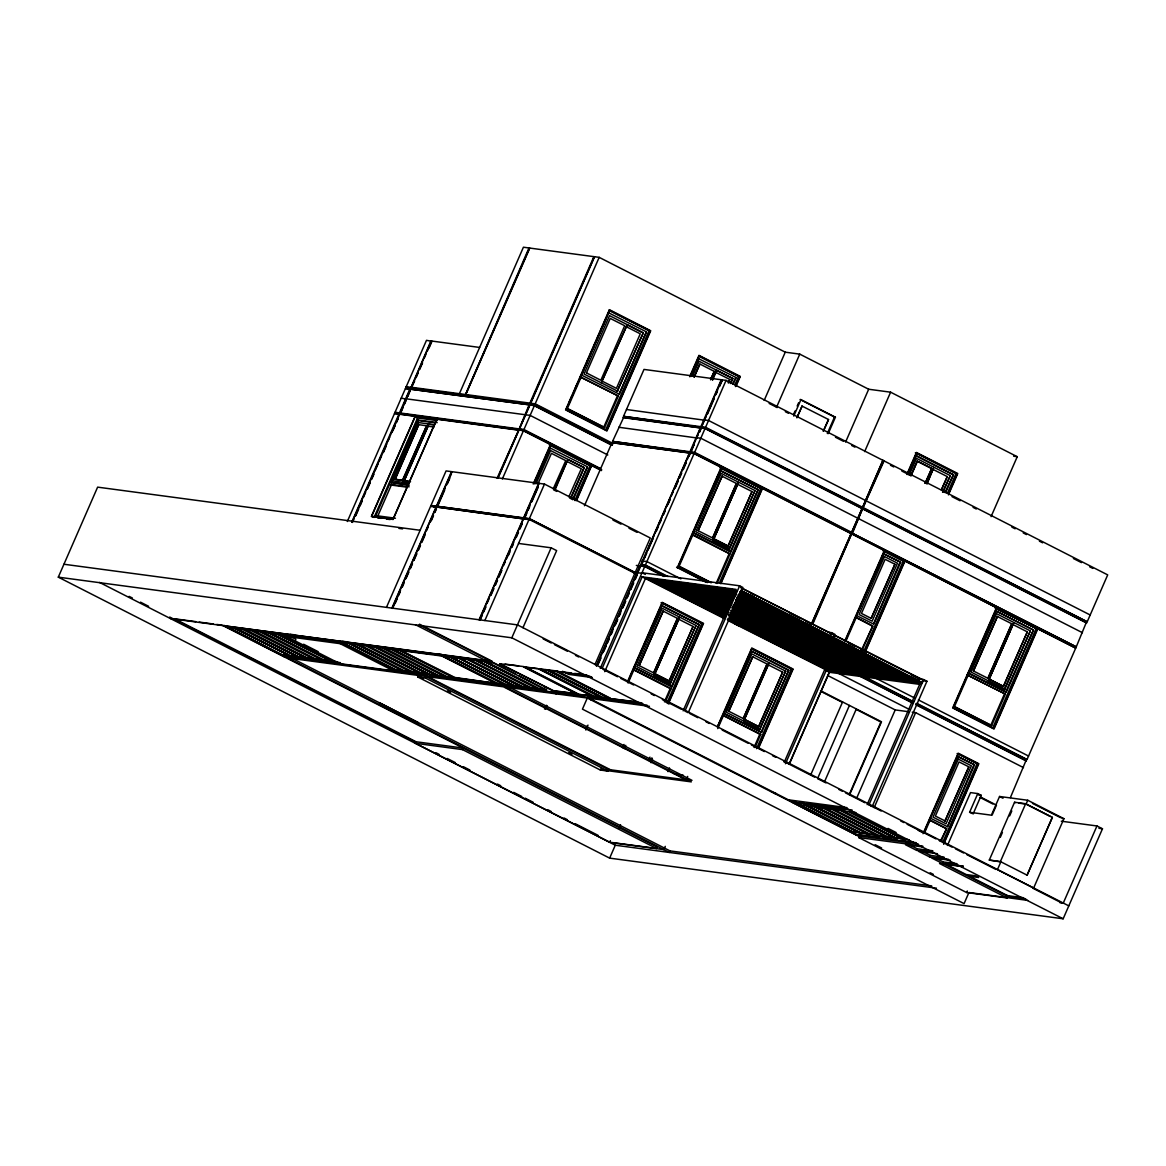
<?xml version="1.0" encoding="UTF-8"?>
<svg xmlns="http://www.w3.org/2000/svg" width="1166" height="1166" viewBox="0 0 1166 1166"><rect width="100%" height="100%" fill="white"/><g stroke="black" fill="none" stroke-linecap="round" stroke-linejoin="round"><path stroke-width="1.5" d="M529.962 404.369L465.292 395.172L529.962 404.369L594.485 256.724L530.209 404.398L534.888 405.025L612.558 444.596M601.7 469.709L523.942 430.079L519.264 428.913L523.942 429.54L600.403 468.499M530.209 404.398L534.888 404.485L612.558 444.071M701.072 427.907L623.65 417.428L612.558 441.389L694.615 452.904L851.472 532.847L862.199 508.289L705.343 428.345L700.577 427.995L689.033 456.343M862.417 507.778L882.924 460.337L862.417 507.778L705.561 427.849L701.305 427.281L721.623 379.81L726.068 380.393L1107.7 574.882L1087.208 621.799L862.869 508.012L883.537 460.716M644.696 577.651L725.208 618.505M647.64 578.409L725.092 617.878M653.747 578.861L726.185 615.604M670.319 581.076L727.584 610.11M679.37 582.286L729.216 607.515M688.406 583.496L730.761 604.935M697.457 584.705L731.738 602.02M732.248 599.426L706.494 585.915L732.714 599.12M714.029 586.921L733.793 596.846M723.08 588.13L735.804 594.456M732.117 589.34L736.781 591.541M922.291 682.708L741.168 590.55L922.291 682.708L922.845 679.865L741.634 588.072M742.115 587.766L741.095 590.914M1061.293 821.199L1096.958 825.965L1102.482 828.778L1063.159 918.779L609.643 858.132L58.3 577.155L97.623 487.14L420.139 530.282M646.984 705.124L284.096 656.589L223.785 625.384L282.668 655.394M230.781 627.395L227.705 627.395L234.964 628.372L288.585 655.219M234.964 628.372L289.634 655.758L297.053 656.356M240.706 628.722L236.188 628.532L243.446 629.494L296.893 656.735M243.446 629.494L298.102 656.895L305.521 657.478M249.174 629.859L244.656 629.655L251.914 630.631L305.361 657.872M251.914 630.631L306.571 658.032L314.004 658.615M257.642 630.995L253.124 630.791L260.382 631.768L313.829 658.994M260.382 631.768L315.039 659.169L322.472 659.752M266.125 632.118L261.592 631.928L268.85 632.89L322.297 660.131M268.85 632.89L323.521 660.291L330.94 660.874M276.05 633.444L270.075 633.065L277.333 634.027L330.765 661.268M277.333 634.027L331.989 661.428L339.248 662.405M284.519 634.581C259.683 631.418 299.735 636.753 295.508 640.119M340.457 662.565L339.947 663.716L286.501 636.476L287.186 634.945L292.549 635.659M287.127 655.015L281.152 654.636L288.41 655.598M284.096 656.589L322.18 661.268M347.322 521.508L394.487 413.566L400.361 413.682L395.041 412.298L405.433 388.511L410.724 389.08M410.942 388.57L405.987 387.243L426.479 340.326L431.974 341.332L429.088 347.934M289.634 655.758L295.61 656.152M351.768 522.091L409.878 389.109L529.743 404.864L519.016 429.423L400.025 413.507L410.228 389.153L529.743 404.864M430.924 340.924L410.388 388.905M352.132 522.149L399.807 414.003L518.797 429.919L497.663 478.337M407.051 397.489L431.289 340.982L479.634 347.439M352.467 522.441L353.91 519.118M355.368 515.78L361.926 500.782M363.384 497.445L365.57 492.446M367.028 489.122L369.928 482.447M371.386 479.124L373.572 474.125M375.029 470.787L377.944 464.126M379.402 460.789L381.588 455.789M383.031 452.452L386.675 444.129M388.132 440.792L389.59 437.454M391.776 432.455L394.691 425.794M396.149 422.456L398.32 417.457M399.778 414.134L406.351 399.093L401.221 398.16M406.264 386.587L411.409 387.535L414.294 380.932M415.737 377.624L417.894 372.668M419.337 369.36L422.223 362.757M424.395 357.802L425.838 354.493M427.281 351.185L431.609 341.274M355.732 515.824L358.647 509.163M360.105 505.825L362.291 500.826M367.377 489.166L370.292 482.505M371.75 479.168L373.936 474.168M383.395 452.51L386.31 445.835M392.869 430.837L395.055 425.838M396.498 422.515L397.956 419.177M401.075 412.064L403.188 407.225M404.602 403.99L406.001 400.769M407.969 396.28L410.753 388.948M411.409 387.535L414.659 380.976M416.102 377.667L418.259 372.712M419.702 369.418L422.588 362.801M298.102 656.895L304.078 657.289M306.571 658.032L312.546 658.426M415.111 416.335L371.327 516.553L393.088 519.468L436.886 419.235M371.677 516.188L415.125 416.743L436.521 419.614L393.088 519.045L371.677 516.188L374.097 517.413L417.53 417.982L437.148 420.605M409.149 486.82L389.561 484.196L375.846 515.605L395.434 518.229M409.251 485.187L390.406 482.272L417.603 420.022L437.192 422.646M391.441 482.797L418.638 420.562L434.656 422.704M315.039 659.169L321.014 659.548M407.342 487.228L391.324 485.085L377.595 516.494L382.944 517.208M394.939 479.182L418.769 424.657L426.596 425.809L402.459 480.188L395.245 479.343L402.766 480.348L425.867 427.47M395.245 479.343L418.769 424.657M323.521 660.291L329.482 660.685M428.899 424.293L428.039 423.856L402.532 482.243L403.392 482.68L428.899 424.293L434.218 425.007M410.257 481.558L404.238 480.756L428.053 426.217L434.073 427.018M331.989 661.428L336.508 661.632M286.501 636.476L340.151 643.661L340.822 642.116L395.318 669.896L402.736 670.479M411.219 671.616L403.786 671.033L349.29 643.253L342.032 642.277L349.13 643.632L402.576 670.873M459.419 393.7L523.417 247.221L599.178 257.351L785.257 352.176L799.759 354.129L868.685 389.24L890.605 392.184L1017.248 456.708L991.071 516.64M353.415 643.792L350.339 643.792L357.598 644.769L411.044 672.01M529.495 248.169L465.059 395.682L528.97 247.964M465.292 395.711L529.743 248.198M357.598 644.769L412.254 672.17L419.687 672.753M428.155 673.89L420.737 673.292L366.241 645.512L358.982 644.536L366.066 645.891L419.512 673.132M436.623 675.012L429.205 674.429L374.709 646.649L367.45 645.673L374.534 647.028L427.98 674.269M386.456 607.369L430.648 506.219L436.769 507.297L434.597 512.282M431.697 506.627L432.032 505.855M391.893 608.098L436.084 506.948M451.519 471.647L446.068 470.918L430.983 505.461L436.419 506.175L451.519 471.647L452.204 471.997M392.257 608.142L436.448 507.006L523.942 518.957L436.448 507.006M380.276 647.392L375.758 647.188L383.016 648.165L436.463 675.405M392.592 608.448L400.55 590.215M402.008 586.892L404.179 581.921M405.622 578.598L408.523 571.967M409.966 568.658L412.152 563.674M413.595 560.365L416.495 553.733M417.938 550.41L420.11 545.44M421.567 542.132L425.182 533.839M426.639 530.515L428.082 527.207M430.254 522.222L433.154 515.591M445.018 488.437L437.119 506.54L433.723 506.088M446.447 485.158L451.49 473.644M395.128 603.522L397.3 598.552M398.743 595.228L400.186 591.92M402.372 586.95L403.815 583.627M405.987 578.657L408.887 572.025M410.33 568.702L412.502 563.732M413.959 560.409L416.86 553.777M418.303 550.469L420.474 545.484M421.932 542.175L424.818 535.544M431.347 520.619L433.519 515.649M434.962 512.326L436.419 509.017M438.197 504.936L444.654 490.143M447.54 483.555L449.697 478.628M383.016 648.165L437.673 675.566L445.091 676.149M388.744 648.529L384.226 648.325L391.485 649.302L444.931 676.528M391.485 649.302L446.141 676.703L453.574 677.286M398.67 649.856L392.694 649.462L399.953 650.424L453.399 677.665M399.953 650.424L454.623 677.825L495.652 683.32L454.784 677.446L401.177 650.599L442.205 656.079L495.652 683.32M394.268 669.357L393.598 670.887L340.151 643.661M395.318 669.896L401.293 670.29M403.786 671.033L409.762 671.427M412.254 672.17L418.23 672.549M497.066 478.264L518.797 429.919M519.016 429.423L529.058 405.054M529.612 403.771L593.888 256.651M497.926 478.279L519.03 429.948L523.723 430.575L601.481 470.204M519.264 429.452L529.991 404.894L534.669 405.52L612.339 445.106M502.357 478.964L599.178 257.351M608.681 769.531L608.011 771.076L600.388 770.056L417.763 676.98L418.434 675.435L426.056 676.455L608.681 769.531L686.06 779.879L503.42 686.803L427.864 676.703L610.503 769.779M420.737 673.292L426.698 673.686M417.763 676.98L425.386 678L426.056 676.455M429.205 674.429L435.18 674.822M442.205 656.079L496.876 683.48L504.295 684.063M449.406 656.633L443.43 656.239L450.688 657.216L504.135 684.457M437.673 675.566L443.648 675.959M450.688 657.216L505.344 684.617L512.603 685.579L505.505 684.223L451.898 657.376L459.156 658.353L512.603 685.579M415.475 743.31L416.16 741.78L463.194 748.062L462.508 749.607L415.475 743.31L609.716 842.216L656.516 848.469L657.187 846.939L221.977 625.136L216.716 624.437M446.141 676.703L452.116 677.082M533.212 484.021L550.439 444.596M569.387 401.731L571.544 396.775M575.159 388.511L577.33 383.556M533.97 483.292L550.614 445.164L591.264 465.89L576.062 500.68M534.655 482.126L550.235 447.802L534.494 483.846M581.44 375.058L608.623 312.823L646.372 331.858L619.175 394.093L581.44 375.058L606.48 317.735M581.134 377.07L567.419 408.464L604.615 427.426L618.344 396.017L580.216 376.939L618.344 396.017M459.156 658.353L513.812 685.754L521.071 686.716L513.987 685.36L460.366 658.513L467.624 659.475L521.071 686.716M535.996 483.905L550.571 450.542L584.326 467.741L571.209 497.765M538.298 483.074L551.445 453.341L565.743 460.628L553.311 488.7M586.411 372.945L610.226 318.405L624.685 325.722L600.854 380.247L586.571 372.96M479.066 619.758L523.257 518.608M538.677 483.307L451.869 471.691L436.784 506.233L523.592 517.835L538.677 483.307L539.362 483.657M479.43 619.802L523.607 518.666L529.058 519.38L634.843 573.293L594.995 664.489M479.751 620.108L485.552 606.845M486.994 603.522L489.166 598.552M490.624 595.243L493.51 588.597M494.967 585.288L497.139 580.318M498.582 576.995L501.482 570.363M503.654 565.393L505.111 562.07M506.554 558.762L510.183 550.469M511.626 547.145L513.798 542.175M515.241 538.852L518.141 532.221M519.599 528.912L521.77 523.942M530.02 505.038L524.277 518.185L436.419 506.175M531.463 501.744L537.934 486.936M480.115 620.152L482.287 615.182M483.73 611.859L485.901 606.888M490.973 595.287L493.874 588.655M495.331 585.332L497.503 580.362M498.946 577.039L501.846 570.407M508.361 555.482L509.819 552.174M511.991 547.204L513.434 543.881M516.334 537.249L518.506 532.279M519.963 528.956L522.135 523.986M523.592 517.835L524.642 518.243L526.799 513.302M528.227 510.023L529.67 506.729M531.827 501.788L538.298 486.994M467.624 659.475L522.281 686.876L529.714 687.459M484.867 620.531L529.058 519.38M529.393 518.622L544.478 484.079L650.278 537.992L635.178 572.535L529.393 518.622L523.957 517.893L539.042 483.351L544.478 484.079M529.379 519.686L529.714 518.914L634.129 572.127L633.794 572.9M528.256 687.27L522.455 686.497L469.009 659.256L476.267 660.233L530.763 688.013L538.007 688.989L530.924 687.634L477.317 660.772L484.575 661.749L538.007 688.989M554.579 489.516L567.011 461.445L581.309 468.732L568.877 496.803M601.292 383.002L627.25 324.673L601.962 381.049L616.42 388.351L640.251 333.811L625.953 326.538M555.191 489.603L567.857 459.521L584.326 467.741M484.575 661.749L539.231 689.15L546.49 690.112L519.118 675.697M515.882 674.05L493.203 662.492L485.785 661.909L493.043 662.886L546.49 690.112M170.542 618.592L486.309 660.831L486.98 659.286M223.624 625.763L492.241 661.282M570.757 497.707L583.875 467.683M643.268 332.835L617.295 391.164L643.268 332.835L609.512 315.622L584.006 374.009L617.747 391.222M577.141 693.814L553.238 691.015L499.791 663.789L553.413 690.636L575.45 693.581M58.3 577.155L511.816 637.802L551.139 547.801L556.648 550.614L522.966 627.702M566.501 408.348L603.697 427.31L617.412 395.901M572.579 499.456L587.431 466.764L573.118 499.529M574.794 500.52L589.996 465.715L591.264 465.89M650.205 330.969L648.937 330.809L605.504 430.239L606.772 430.4L650.205 330.969L609.556 310.258L566.122 409.689L606.772 430.4M576.718 500.17L591.774 465.263M496.876 683.48L502.852 683.874M584.443 505.767L612.004 442.657L690.476 453.006M699.556 432.251L701.64 427.456L623.504 416.335L643.996 369.418L721.258 379.752L722.308 380.16L719.509 386.573M499.791 663.789L523.694 666.573L578.19 694.353L592.634 695.883M537.409 668.41L524.744 667.112L539.027 669.036L592.474 696.262M539.027 669.036L593.683 696.423L601.117 697.02M546.213 669.59L540.237 669.197L547.495 670.159L600.942 697.399M539.231 689.15L546.65 689.733M547.495 670.159L599.499 696.189M548.88 669.94L602.326 697.181L609.41 698.536L602.152 697.56L548.705 670.319L554.681 670.712M548.705 670.319L556.138 670.916L610.386 698.667L641.97 702.894M571.151 672.913L556.94 671.427L586.775 675.42M544.478 708.957L545.921 705.678M689.645 376.705L698.973 355.339L740.323 376.414L736.023 386.267M545.076 708.607L546.519 705.284M690.461 375.802L699.163 355.921L739.798 376.633L735.455 386.573M691.059 374.854L698.769 358.56L690.899 376.574M545.63 709.074L547.073 705.78M692.546 376.297L699.104 361.285L732.86 378.484L730.674 383.497M699.819 364.069L694.047 377.288L699.979 364.084L714.277 371.371L710.662 379.635M710.502 379.62L714.277 371.371M713.228 377.128L714.671 373.82M712.659 378.804L714.831 373.849M712.47 380.335L716.842 370.322L715.385 372.173L729.843 379.475L728.4 382.783M578.19 694.353L590.856 695.636M596.278 665.83L639.915 565.933L641.14 565.947L643.166 561.327L642.466 560.977L646.911 561.575L680.871 578.875M721.258 379.752L640.425 565.729M596.642 665.888L640.28 565.991L645.06 566.341L664.503 576.252M633.459 572.01L637.744 572.841L689.631 453.049L694.397 453.399L851.253 533.343L811.186 625.049M597.692 664.518L600.607 657.857M602.793 652.858L609.337 637.846M610.795 634.508L612.981 629.509M614.438 626.186L617.353 619.51M618.811 616.173L620.997 611.173M622.455 607.85L625.37 601.175M626.827 597.837L629.013 592.838M630.456 589.515L633.371 582.84M634.829 579.502L637.015 574.503M643.53 559.607L644.987 556.284M647.159 551.285L653.718 536.287M655.175 532.949L661.72 517.952M663.177 514.614L665.363 509.615M666.821 506.292L669.736 499.616M671.193 496.293L673.38 491.294M674.837 487.956L677.737 481.296M679.195 477.958L681.381 472.959M682.839 469.621L685.754 462.96M687.211 459.623L693.872 444.392M697.938 435.064L696.685 437.935L618.738 427.252M699.192 432.207L705.838 416.991M707.237 413.784L714.248 397.752M715.647 394.545L717.746 389.735M719.145 386.529L722.308 380.16M598.056 664.562L600.971 657.901M603.886 651.226L606.072 646.226M607.515 642.903L608.973 639.566M611.159 634.566L612.616 631.229M615.531 624.568L617.718 619.569M619.175 616.231L620.633 612.893M622.819 607.894L625.734 601.233M627.191 597.896L629.363 592.896M630.821 589.559L633.736 582.883M635.193 579.56L637.379 574.561M644.623 557.989L646.795 552.99M648.252 549.667L653.354 537.992M656.269 531.332L658.455 526.332M659.898 522.995L661.355 519.672M663.541 514.672L664.999 511.335M667.914 504.674L670.1 499.675M675.187 488L678.102 481.339M679.559 478.002L681.746 473.002M683.203 469.679L686.118 463.004M691.409 450.892L694.222 444.435M707.602 413.828L713.898 399.399M716.011 394.589L717.411 391.382M587.285 698.07L582.446 709.147L964.078 903.621L968.931 892.515L1027.785 900.385M600.257 668.351L726.068 380.393M602.181 668.322L642.145 576.835L736.169 589.413L683.116 710.837M728.24 382.754L729.843 379.475M593.683 696.423L599.659 696.816M730.222 383.425L732.86 378.484M604.731 671.66L645.425 578.511L672.753 582.169M732.554 383.993L735.965 377.507L733.108 384.066M734.915 384.751L738.53 376.458L739.798 376.633M585.711 729.318L587.168 725.995M585.842 730.033L587.985 725.106M610.386 698.667L636.884 701.801M627.716 681.192L662.171 602.341L703.535 623.416L668.351 703.914M677.329 567.638L721.113 467.42M627.6 682.46L662.361 602.909L703.011 623.621L668.249 703.171M706.29 582.402L676.586 567.259L677.854 567.434L721.302 468.003L761.952 488.714L720.675 583.175M646.401 639.872L661.428 605.475L699.163 624.51L671.98 686.745L634.231 667.71L644.958 643.151M698.9 519.701L720.369 470.554L758.104 489.589L730.922 551.839L693.172 532.804L697.457 522.98M628.153 682.941L633.94 669.721L671.135 688.669L665.349 701.903M634.231 667.71L661.967 605.548M717.075 583.51L730.076 553.763L692.881 534.8L679.151 566.21L711.508 582.694M693.172 532.804L720.909 470.627M639.201 665.597L663.192 611.086L639.201 665.597L653.645 672.899L677.475 618.374L663.031 611.057M698.143 530.69L722.133 476.165L698.143 530.69L712.601 537.992L736.416 483.453L721.973 476.151M600.388 770.056L601.073 768.511M764.167 400.448L785.257 352.176M656.924 668.745L670.654 637.336M672.097 634.042L678.743 619.19M714.423 537.132L736.81 485.901M622.586 747.756L624.029 744.462M654.082 675.653L679.589 617.251L654.082 675.653L670.1 683.815L696.058 625.486L662.303 608.273L636.796 666.66L670.552 683.874M729.493 548.953L695.738 531.754L721.244 473.367L755 490.565L729.493 548.953L713.024 540.732L736.97 485.93M624.335 748.659L625.778 745.351M776.483 407.386L799.759 354.129M669.051 680.988L693.041 626.463L669.211 681.002L654.767 673.7L669.211 681.002M727.992 546.067L751.983 491.556L728.152 546.096L713.709 538.779L728.152 546.096M670.1 683.815L696.058 625.486M729.042 548.894L755 490.565M664.431 701.772L670.217 688.552L671.135 688.669M716.157 583.394L729.158 553.646L730.076 553.763M671.427 686.672L699.163 624.51M730.368 551.766L758.104 489.589M666.981 702.996L701.728 623.46L703.011 623.621M719.407 583L760.669 488.539L761.952 488.714M793.58 414.309L795.023 411.015M797.165 406.089L798.608 402.795M793.755 416.073L800.94 399.632L835.41 417.195L828.224 433.635M720.836 583.787L762.477 488.496M609.716 842.216L610.386 840.671M796.844 417.647L802.091 406.045L797.019 417.661M619.131 828.035L620.56 824.756M648.544 760.465L649.987 757.142M650.468 761.165L651.925 757.827M650.847 762.491L652.29 759.183M651.124 762.637L652.566 759.328M609.643 858.132L615.284 845.219L936.444 888.171M739.638 585.798L684.908 711.071L688.202 712.747L742.931 587.475L739.638 585.798L642.029 572.754L645.323 574.415M667.856 771.455L669.313 768.146M668.147 771.601L669.59 768.292M823.269 431.114L828.53 419.512L823.444 431.129M827.321 433.519L834.506 417.064L835.41 417.195M686.22 779.748L687.678 776.41M717.323 726.855L751.764 647.99L793.128 669.065L758.672 747.931M665.261 846.356L663.833 849.635L612.675 842.785M717.556 726.826L721.885 716.901M717.921 726.462L751.953 648.573L792.603 669.284L758.57 747.173M717.746 728.604L723.532 715.37L760.728 734.332L754.956 747.552M724.363 713.446L751.56 651.211L788.755 670.159L761.573 732.408L723.824 713.373L761.573 732.408M845.598 442.06L868.685 389.24M728.794 711.26L752.784 656.735L728.794 711.26L743.252 718.562L767.068 664.022L752.624 656.72M931.707 885.898L670.013 850.903L669.342 852.448L287.711 657.959L416.626 675.201L423.098 678.495M864.647 451.606L890.605 392.184M758.643 726.637L782.634 672.126L758.643 726.637L744.36 719.364L768.19 664.824L782.634 672.126M759.693 729.464L785.651 671.135L759.693 729.464L743.675 721.302L769.181 662.915M754.023 747.435L759.809 734.216L760.728 734.332M761.019 732.335L788.755 670.159M756.574 748.659L791.32 669.109L792.603 669.284M811.026 624.903L851.253 533.343M851.472 532.847L862.199 508.289M812.367 623.621L851.705 533.576L1075.708 648.121L1027.027 759.532L916.141 703.55M851.923 533.066L862.651 508.522L1086.289 622.484L1076.262 646.853L851.923 533.066L1076.262 646.853M812.891 623.825L851.705 533.576M852.623 532.877L862.651 508.522M862.869 508.012L884.061 460.92M730.98 611.173L763.234 627.614L829.944 636.534L831.62 632.672L834.914 634.348L833.224 638.21L766.528 629.29M907.075 473.819L916.418 452.452L957.767 473.527L948.439 494.88M907.177 474.577L916.593 453.035L957.242 473.746L948.556 493.626M907.789 473.615L916.199 455.658L953.409 474.62L945.539 492.635M908.329 473.688L916.199 455.658M909.247 475.087L916.534 458.398L950.29 475.597L943.003 492.285M784.281 762.127L824.61 669.823M911.491 474.402L917.263 461.182L931.707 468.484L925.221 483.365M910.923 476.078L917.423 461.197M785.461 763.759L826.155 670.625L853.483 674.269L732.044 612.383M789.018 764.284L829.07 672.607M789.484 763.774L829.449 672.301L919.916 684.398M844.811 640.936L884.28 550.571M845.365 640.644L884.469 551.154L904.437 561.327L865.332 650.817M858.642 610.678L882.822 555.337M845.787 641.417L856.208 617.557L872.736 625.982L862.315 649.826M884.076 553.777L856.5 615.561L873.582 624.058L900.604 562.201L883.522 553.704L900.604 562.201M925.061 483.336L931.707 468.484M927.772 480.844L932.829 469.286L947.273 476.588L941.501 489.807M927.203 482.52L932.989 469.3M926.985 484.123L933.82 467.377M871.264 618.374L894.92 564.227L885.125 559.301L861.485 613.447L871.104 618.344L894.92 564.227M916.257 842.712L855.742 834.623L791.656 801.96L846.939 808.942M861.616 649.739L872.736 625.982M900.05 562.129L873.582 624.058M864.064 650.643L903.169 561.152L904.437 561.327M810.734 774.865L842.581 701.947M865.478 651.473L904.962 561.108M860.085 832.786L852.652 832.203L799.38 804.584M941.341 489.793L947.273 476.588M817.585 778.538L849.416 705.43M942.551 492.227L950.29 475.597M799.206 804.963L806.639 805.546L861.12 833.34L868.553 833.923M944.985 492.562L953.409 474.62M947.288 493.466L955.974 473.571L957.242 473.746M824.464 781.861L856.325 708.957M867.096 833.719L861.295 832.947L807.849 805.706L815.107 806.683L869.603 834.462L877.021 835.06M875.579 834.856L869.763 834.084L816.317 806.843L823.575 807.819L878.071 835.599L885.49 836.182M893.972 837.319L886.539 836.736L832.043 808.956L824.799 807.98L831.883 809.335L885.329 836.576M892.515 837.13L886.714 836.343L833.267 809.117L840.526 810.078L895.007 837.873L902.44 838.456M844.636 810.632L841.56 810.632L848.819 811.594L902.265 838.835M849.256 794.498L880.913 722.016L856.135 709.38M849.577 794.848L881.496 721.783L820.558 690.724M848.819 811.594L903.49 838.995L909.291 839.782M853.104 811.769L850.043 811.769L855.844 812.542M856.616 798.273L895.211 709.919L908.839 711.741M852.652 832.203L857.185 832.393M867.14 804.613L920.178 683.189L855.276 674.516L764.211 628.197M855.742 834.623L879.047 837.319M868.932 804.861L923.661 679.574L926.941 681.25L872.212 806.537L870.025 805.415M1025.745 898.811L1007.759 896.406L1007.074 897.951L966.629 892.544L858.686 837.523L859.357 835.993L918.094 843.849M874.136 807.659L915.645 712.659L1023.5 767.622M878.071 835.599L882.589 835.803M895.007 837.873L900.983 838.252M996.449 607.734L952.666 707.951L994.015 729.027L1037.798 628.809M996.624 608.302L953.19 707.747L993.826 728.459L1037.274 629.028L995.356 608.142L1037.274 629.028M968.494 673.117L996.245 610.94L1033.44 629.902L1006.243 692.152L968.494 673.117L1006.243 692.152M968.203 675.114L954.488 706.523L991.683 725.485L1005.398 694.076L967.284 674.997L1005.398 694.076M969.048 673.19L996.245 610.94M973.464 670.989L997.455 616.479L973.464 670.989L987.923 678.306L1011.753 623.766L997.294 616.464M903.49 838.995L906.55 839.01M1009.975 631.17L989.03 679.093L1003.489 686.41L1027.304 631.87L1013.021 624.582M1004.815 689.266L971.059 672.068L996.58 613.68L1030.321 630.879L1004.815 689.266L988.345 681.046L1012.292 626.229M923.006 833.69L958.175 753.178L978.857 763.715L943.688 844.228M923.603 833.311L958.365 753.761L978.332 763.934L943.586 843.484M922.743 846.91L905.486 844.723L916.607 850.349L917.278 848.804L932.8 850.772M924.551 832.888L930.104 820.164L946.632 828.589L941.079 841.313M957.971 756.399L930.41 818.168L947.477 826.665L974.499 764.809L957.432 756.326L974.499 764.809M945.174 820.981L935.38 816.054L959.035 761.908L968.815 766.834L945.014 820.966L968.815 766.834M1003.328 686.38L1027.304 631.87M937.435 853.701L918.458 851.297L929.579 856.923L930.249 855.392L944.052 857.127M1004.363 689.208L1030.321 630.879M955.173 707.223L990.765 725.354L1004.48 693.945M940.364 841.225L946.632 828.589M973.945 764.736L947.477 826.665M1005.704 692.079L1033.44 629.902M943.032 841.648L977.064 763.759L978.332 763.934M992.558 728.284L1036.006 628.853M947.433 845.467L970.535 792.603L977.778 793.58L981.233 795.329L973.071 814.028M950.421 860.275L931.445 857.87L942.551 863.496L943.236 861.966L957.038 863.7M971.919 813.445L969.616 812.265L977.778 793.58M1052.359 817.337L1027.1 875.156L1052.359 817.337L1025.657 803.738L1014.551 802.252L989.293 860.071L1000.807 861.936L997.44 869.647L1033.615 888.084L1063.931 818.692L1027.742 800.255L999.553 796.48L991.392 815.18L969.616 812.265M992.135 815.049L996.464 805.138L980.562 797.034M966.629 892.544L967.299 890.999M1010.397 797.588L1026.342 759.707M1000.268 837.377L1002.425 832.422M1009.639 815.908L1011.811 810.953M989.293 860.071L1000.399 861.557L1025.657 803.738M1027.742 800.255L1026.065 804.117L1050.304 816.462M1096.958 825.965L1063.29 903.052L1059.69 902.571M529.991 404.894L534.334 405.753L612.004 445.339M519.03 429.948L523.388 430.808L601.437 470.583M646.605 577.899L724.071 617.382M655.656 579.108L726.068 614.978M657.158 579.313L726.549 614.671M663.192 580.114L727.73 613.01M664.693 580.318L727.628 612.398M672.228 581.324L727.759 609.526M681.279 582.534L729.683 607.209M682.78 582.738L729.581 606.582M690.316 583.743L730.659 604.309M691.832 583.947L730.557 603.682M699.367 584.953L731.636 601.408M704.92 586.075L731.213 598.916M708.403 586.163L732.612 598.508M715.939 587.168L734.726 596.73M717.454 587.373L734.624 596.103M724.99 588.378L735.702 593.829M825.834 669.809L728.546 620.764M828.851 670.202L728.327 619.525M830.352 670.406L741.124 625.486M831.854 670.61L741.605 625.18M833.369 670.814L743.106 625.384M834.871 671.018L729.508 617.863M836.386 671.222L729.406 617.251M837.888 671.412L729.304 616.625M839.403 671.616L750.175 626.696M840.905 671.82L750.642 626.39M842.406 672.024L752.157 626.594M843.922 672.228L730.484 614.963M845.423 672.432L730.382 614.351M848.44 672.826L759.212 627.906M849.941 673.03L759.693 627.6M851.457 673.234L731.578 612.689M855.975 673.831L766.747 628.911M857.476 674.035L768.263 629.115M858.992 674.24L768.729 628.809M860.493 674.444L732.54 609.789M862.009 674.648L732.437 609.162M863.51 674.837L732.335 608.535M865.026 675.041L732.233 607.923M868.029 675.449L778.815 630.529M869.545 675.653L733.516 606.874M871.046 675.857L733.414 606.262M872.562 676.047L733.312 605.635M874.063 676.251L784.835 631.331M875.564 676.455L785.316 631.025M877.08 676.659L786.817 631.229M878.581 676.863L734.493 603.973M881.598 677.257L734.857 603.055M883.099 677.461L793.886 632.54M884.615 677.665L794.352 632.234M887.632 678.073L737.087 601.904M889.133 678.277L735.95 600.767M890.649 678.466L735.833 600.155M892.15 678.67L802.922 633.75M893.652 678.874L803.403 633.444M895.167 679.078L737.131 599.105M896.669 679.282L737.029 598.493M898.184 679.486L736.912 597.866M899.686 679.676L736.81 597.24M901.187 679.88L811.973 634.96M902.703 680.084L812.44 634.654M904.204 680.288L738.107 596.205M905.72 680.492L739.04 596.088M907.221 680.696L737.889 594.966M908.722 680.886L738.821 594.849M910.238 681.09L819.975 635.659M911.739 681.294L821.491 635.864M913.255 681.498L740.119 593.815M914.756 681.702L740.016 593.188M916.272 681.906L739.9 592.576M917.773 682.095L828.545 637.175M919.274 682.299L829.026 636.869M922.845 679.865L903.009 670.304M920.79 682.504L830.527 637.073M909.611 843.616L906.157 843.178L917.278 848.804M920.863 849.97L926.037 850.626M916.607 850.349L933.849 852.535M937.289 856.981L940.743 857.418M929.579 856.923L948.556 859.327M942.551 863.496L963.262 866.119M646.372 331.858L619.175 394.093M800.94 399.632L800.051 399.515L834.506 417.064M1013.662 456.227L1017.248 456.708M626.492 409.514L704.439 420.197M704.104 419.891L708.549 420.489L1090.181 614.978M405.987 387.243L411.117 388.191M410.796 387.884L464.695 395.099M623.504 416.335L700.766 426.669M701.13 426.712L705.576 427.31L862.432 507.254M465.059 395.682L411.306 388.628M405.433 388.511L410.563 389.459M622.95 417.603L700.212 427.937M700.577 427.995L705.022 428.578L861.878 508.522M406.03 398.801L530.122 415.387L607.792 454.973M603.697 427.31L604.615 427.426M395.041 412.298L399.486 412.895M399.851 412.939L518.666 428.84M612.558 441.389L689.82 451.723M690.185 451.767L694.63 452.364L851.486 532.308M394.487 413.566L398.932 414.163M399.282 414.207L518.112 430.108M612.004 442.657L689.266 452.991M689.631 453.049L694.076 453.632L850.932 533.576M434.787 424.759L418.696 422.602L393.19 480.99L409.281 483.147M550.614 445.164L549.346 445.004L589.996 465.715M736.416 483.453L712.601 537.992M404.529 480.902L410.549 481.718M403.392 482.68L408.45 483.351M390.406 482.272L408.217 484.648M884.469 551.154L883.187 550.979L903.169 561.152M692.881 534.8L691.948 534.684L729.158 553.646M713.024 540.732L738.53 482.345L737.524 484.254L751.983 491.556M524.642 518.243L528.023 518.695M433.388 506.846L436.769 507.297M527.688 519.468L523.607 518.666M386.5 517.689L391.834 518.404M377.667 517.893L381.224 518.36M386.573 519.074L390.144 519.555M518.549 543.443L551.139 547.801M398.947 528.402L402.547 528.883M643.166 561.327L642.102 560.919M640.95 564.446L645.396 565.044L668.045 576.572M636.33 565.452L639.915 565.933M640.28 565.991L644.725 566.574L664.124 576.47M1013.866 622.659L988.345 681.046M641.868 573.133L637.744 572.841M1011.753 623.766L987.923 678.306M674.546 582.417L735.848 590.608M856.208 617.557L872.037 625.894M662.361 602.909L661.093 602.735L701.728 623.46M828.02 632.191L831.62 632.672M761.442 627.366L734.842 623.81L738.136 625.486L764.736 629.042M677.475 618.374L653.645 672.899M751.56 651.211L788.216 670.086M63.941 564.242L517.456 624.889L1068.799 905.865M918.254 678.86L923.661 679.574M923.399 680.784L926.941 681.25M767.068 664.022L743.252 718.562M912.235 712.193L915.645 712.659M990.765 725.354L991.683 725.485M195.684 621.624L174.667 618.811L416.16 741.78M199.197 622.09L213.218 623.97M290.451 634.289L294.051 634.77M342.702 641.285L346.302 641.766M438.197 654.053L441.797 654.534M485.041 660.32L490.449 661.049M296.12 636.14L301.484 636.855M305.055 637.336L340.822 642.116M401.337 650.205L413.828 651.881M417.399 652.348L431.668 654.257M435.239 654.738L440.588 655.452M452.073 656.997L459.317 657.959M460.541 658.12L466.342 658.907M470.466 659.446L476.267 660.233M478.935 660.583L484.735 661.355M505.053 664.081L518.608 665.888M574.663 673.394L586.935 675.027M287.011 635.324L340.661 642.495L394.093 669.736L390.523 669.255M592.27 677.548L568.687 674.385L562.551 671.266M508.026 668.278L508.886 668.395M546.781 687.721L544.58 686.92M325.795 661.749L331.202 662.477M334.817 662.958L426.902 675.274M430.502 675.755L435.924 676.484M439.538 676.965L479.255 682.27M482.87 682.766L488.277 683.48M491.892 683.961L522.587 688.071M526.187 688.552L531.609 689.281M535.223 689.762L540.63 690.491M544.245 690.972L574.94 695.082M578.555 695.563L583.962 696.277M587.577 696.758L627.293 702.078M630.908 702.559L636.33 703.287M639.93 703.768L643.545 704.249M649.433 706.334L505.242 687.051L691.321 781.876L602.705 770.026M590.594 699.702L592.386 699.935L589.092 698.259M379.241 702.617L418.434 722.687M978.507 794.964L981.233 795.329M1018.967 803.155L1024.287 803.87M1062.109 818.459L1063.931 818.692M1098.911 828.297L1102.482 828.778M674.356 774.078L683.393 775.288M683.13 779.15L691.992 780.331L509.148 687.153M771.324 791.801L776.396 793.711L774.603 793.478M788.376 799.818L847.055 807.659M791.656 801.96L852.113 810.035M803.738 805.167L806.639 805.546M812.206 806.289L815.107 806.683M820.675 807.426L823.575 807.819M837.625 809.7L840.526 810.078M882.604 837.8L896.843 839.709M900.4 840.176L905.749 840.89M909.305 841.371L912.861 841.852M858.686 837.523L922.758 846.093M945.582 862.709L950.99 863.423M963.16 866.353L945.48 863.991L966.148 874.529L975.228 875.739L978.668 877.488L969.602 876.278L1007.497 895.59M962.897 866.659L939.548 863.525L1007.074 897.951M1005.69 895.357L1023.69 897.762M920.732 850.553L930.249 855.392M935.292 857.943L943.236 861.966M915.325 452.86L955.974 473.571M915.66 455.585L952.855 474.547M917.263 461.182L931.547 468.47M801.917 406.03L828.53 419.512M609.862 310.885L648.937 330.809M699.454 356.548L738.53 376.458M698.215 358.487L735.965 377.507M626.798 324.6L642.816 332.762M716.39 370.263L732.408 378.425M769.137 403.436L777.226 407.561M785.316 411.685L788.551 413.332M835.483 437.25L843.586 441.375M851.676 445.499L854.911 447.146M890.518 465.292L893.754 466.939M901.843 471.064L909.932 475.189M952.01 496.643L960.099 500.768M973.056 507.356L976.292 509.003M1011.899 527.149L1015.134 528.796M1023.223 532.92L1026.459 534.582M1039.402 541.17L1042.637 542.817M1073.39 558.499L1081.48 562.624M1089.569 566.734L1092.804 568.396M863.569 507.822L1087.208 621.799M863.015 509.105L1086.654 623.067M1082.442 632.701L700.81 438.227L696.364 437.629L697.049 437.979M852.069 534.159L1075.708 648.121M720.034 467.828L760.669 488.539M720.369 470.554L757.565 489.516M995.691 610.867L1032.887 629.829M612.85 443.415L535.179 403.83L411.073 387.229L411.758 387.578M549.682 447.729L587.431 466.764M989.191 679.122L1003.489 686.41M693.712 532.877L730.922 551.839M415.125 416.743L417.53 417.982M417.603 420.022L418.638 420.562M553.515 489.778L556.736 491.411M569.576 497.955L572.798 499.602M612.952 520.065L620.982 524.146M628.999 528.242L637.03 532.337M740.599 587.562L901.974 669.794M751.429 593.625L754.65 595.272M790.154 613.36L800.415 618.607M806.289 621.595L809.525 623.242M848.833 643.282L855.276 646.576M861.164 649.549L866.571 652.333M911.185 675.041L919.245 679.151M829.944 636.534L833.224 638.21M741.197 591.526L828.341 635.936M740.264 591.643L826.825 635.732M739.798 591.949L825.324 635.528M731.009 589.194L735.848 591.658M730.543 589.5L735.965 592.284M739.186 593.931L819.29 634.727M729.027 589.296L735.484 592.59M738.719 594.237L817.789 634.523M727.526 589.092L735.6 593.202M721.973 587.985L735.921 595.068M679.851 566.909L710.575 582.577M721.492 588.291L734.405 594.864M737.641 596.511L810.253 633.517M719.99 588.087L734.507 595.491M737.743 597.138L808.738 633.313M677.854 567.434L707.558 582.563M712.922 586.775L733.327 597.152M712.455 587.081L733.429 597.764M737.233 599.732L801.202 632.307M710.939 586.877L733.531 598.391M735.731 599.528L799.701 632.103M736.052 601.394L794.148 630.995M797.369 632.642L886.116 677.869L795.868 632.438M703.885 585.565L732.35 600.053M735.571 601.7L793.667 631.302M703.404 585.871L732.452 600.679M735.688 602.312L792.166 631.097M701.903 585.667L731.534 600.781M734.755 602.428L790.65 630.893M734.391 603.361L879.616 677.373M696.35 584.56L731.854 602.647M694.834 584.355L731.374 602.953M734.609 604.6L784.631 630.092M694.368 584.662L730.441 603.07M733.676 604.717L783.115 629.888M733.195 605.023L781.614 629.684M876.22 678.423L915.106 698.245M918.356 699.891L1028.543 756.049M687.299 583.35L730.295 605.241M686.832 583.656L728.779 605.037M733.633 607.501L775.579 628.882M687.415 583.962L729.362 605.343M732.598 606.99L774.545 628.372M777.78 630.019L866.527 675.245L776.264 629.815M685.317 583.452L729.479 605.97M732.117 607.297L774.078 628.678M861.732 675.289L913.59 701.713M916.84 703.36L1027.027 759.532M678.262 582.14L728.284 607.632M666.413 576.281L645.396 565.568L641.475 565.175M861.047 675.478L912.905 701.903M677.781 582.446L728.386 608.244M732.656 610.401L766.543 627.672M676.28 582.242L727.919 608.55M731.14 610.197L765.027 627.468M859.036 675.391L912.526 702.661M915.776 704.308L1026.007 760.48M674.779 582.038L726.403 608.361M731.257 610.824L763.526 627.264M858.176 675.362L913.167 703.375M916.403 705.022L1026.357 761.063M669.211 580.93L727.307 610.532M668.745 581.236L727.409 611.159M730.062 612.485L757.492 626.463M667.244 581.032L726.943 611.465M730.164 613.097L755.991 626.259M667.812 581.353L727.526 611.771M730.747 613.418L754.956 625.748M759.795 628.226L846.939 672.622L730.28 613.724M661.676 579.925L727.263 613.316M660.175 579.721L749.957 625.457M659.694 580.027L726.447 614.059M729.085 615.386L748.455 625.253M729.202 616.012L746.94 625.049M652.639 578.715L726.287 616.231M836.955 672.549L909.218 709.38M651.124 578.511L725.354 616.333M729.625 618.49L740.92 624.247M650.657 578.817L725.471 616.96M728.109 618.286L739.404 624.043M649.156 578.613L724.99 617.266M728.225 618.913L737.903 623.839M728.91 619.846L736.97 623.956M740.206 625.603L827.335 670.013L727.395 619.642M642.145 576.835L723.692 618.301M826.155 670.625L829.449 672.301M827.773 675.551L895.211 709.919M752.245 649.2L791.32 669.109M957.097 753.586L977.064 763.759M661.428 605.475L698.623 624.437M785.651 671.135L751.895 653.937L726.389 712.324L760.145 729.522M820.718 691.321L842.391 702.384M678.583 619.161L693.041 626.463M1032.493 803.359L1060.55 817.658M1014.551 802.252L1015.426 802.689M389.561 484.196L391.324 485.085M999.553 796.48L1002.993 798.244M980.11 797.486L992.878 804.001M744.52 719.378L758.804 726.666M634.77 667.783L671.98 686.745M929.404 820.077L945.932 828.501M633.007 669.59L670.217 688.552M722.599 715.254L759.809 734.216M1000.399 861.557L1027.1 875.156M543.152 638.895L551.226 643.005M554.462 644.652L567.376 651.24M575.465 655.35L578.686 656.997M602.924 669.328L617.47 676.732M620.91 678.495L633.663 684.981M651.182 693.901L654.374 695.534M662.346 699.585L681.454 709.322M689.776 713.548L697.88 717.688M705.998 721.812L709.234 723.459M722.206 730.076L748.164 743.281M751.4 744.943L764.371 751.545M772.49 755.67L775.725 757.317M783.843 761.456L814.655 777.139M817.891 778.801L826.009 782.925M838.981 789.528L842.216 791.175M845.467 792.836L864.924 802.747M868.174 804.394L881.146 810.997M900.677 820.951L903.883 822.584M907.09 824.216L935.963 838.908M939.184 840.555L952.01 847.084M955.464 848.833L963.553 852.958M966.789 854.605L995.91 869.442M1032.945 888.288L1061.92 903.052M666.311 702.078L669.546 703.725M918.152 830.309L921.359 831.956M588.524 675.653L591.76 677.3M888.069 828.414L896.158 832.539M511.816 637.802L1063.159 918.779M850.203 811.376L903.65 838.616M841.735 810.239L895.182 837.48M840.351 810.472L893.797 837.698M943.411 863.612L1007.759 896.406M557.115 671.048L610.561 698.274M824.799 807.98L878.246 835.22M555.963 671.295L609.41 698.536M823.415 808.198L876.861 835.439M814.932 807.076L868.378 834.302M540.412 668.803L593.858 696.044M806.464 805.939L859.91 833.18M800.998 805.4L852.827 831.81M589.107 698.259L855.917 834.229M587.3 698.026L860.595 837.29M875.141 844.709L881.613 848.003M930.118 872.736L933.354 874.383M524.919 666.733L578.365 693.974M523.534 666.952L576.981 694.193M555.453 692.138L559.797 694.338M419.469 624.189L490.624 660.466M499.471 664.97L505.257 667.914M553.282 692.385L556.167 693.857M419.206 624.743L492.081 661.676M415.315 624.641L486.309 660.831M485.945 661.53L539.392 688.756M476.092 660.612L529.539 687.853M443.59 655.86L497.037 683.101M392.869 649.068L446.316 676.309M384.401 647.946L437.848 675.172M375.918 646.809L429.365 674.05M367.45 645.673L420.897 672.913M425.386 678L608.011 771.076M358.982 644.536L412.429 671.776M447.365 690.87L450.601 692.517M568.716 752.711L571.952 754.358M350.514 643.413L403.961 670.639M342.032 642.277L395.478 669.517M303.612 644.244L318.187 651.663M278.703 633.808L332.15 661.049M270.235 632.672L323.682 659.912M261.767 631.535L315.214 658.775M253.299 630.412L306.745 657.639M244.831 629.276L298.263 656.516M236.348 628.139L289.795 655.379M291.529 658.018L670.013 850.903M227.88 627.002L281.327 654.243M462.508 749.607L656.516 848.469M129.149 596.38L132.399 598.027M140.503 602.166L148.621 606.305M169.711 617.047L416.349 742.742M435.822 752.668L439.057 754.315M447.176 758.454L455.279 762.579M463.398 766.718L469.883 770.026M497.474 784.077L500.724 785.738M513.696 792.355L521.814 796.48M525.064 798.142L533.168 802.281M547.772 809.714L551.022 811.376M563.994 817.978L567.244 819.64M575.363 823.779L598.071 835.352M99.533 582.417L615.284 845.219M609.381 309.69L565.597 409.907L606.947 430.983L650.73 330.75L609.381 309.69M884.411 556.517L859.065 614.511L872.153 621.172L897.485 563.178L884.411 556.517M958.306 759.124L932.975 817.118L946.049 823.794L971.38 765.785L958.306 759.124"/></g></svg>
